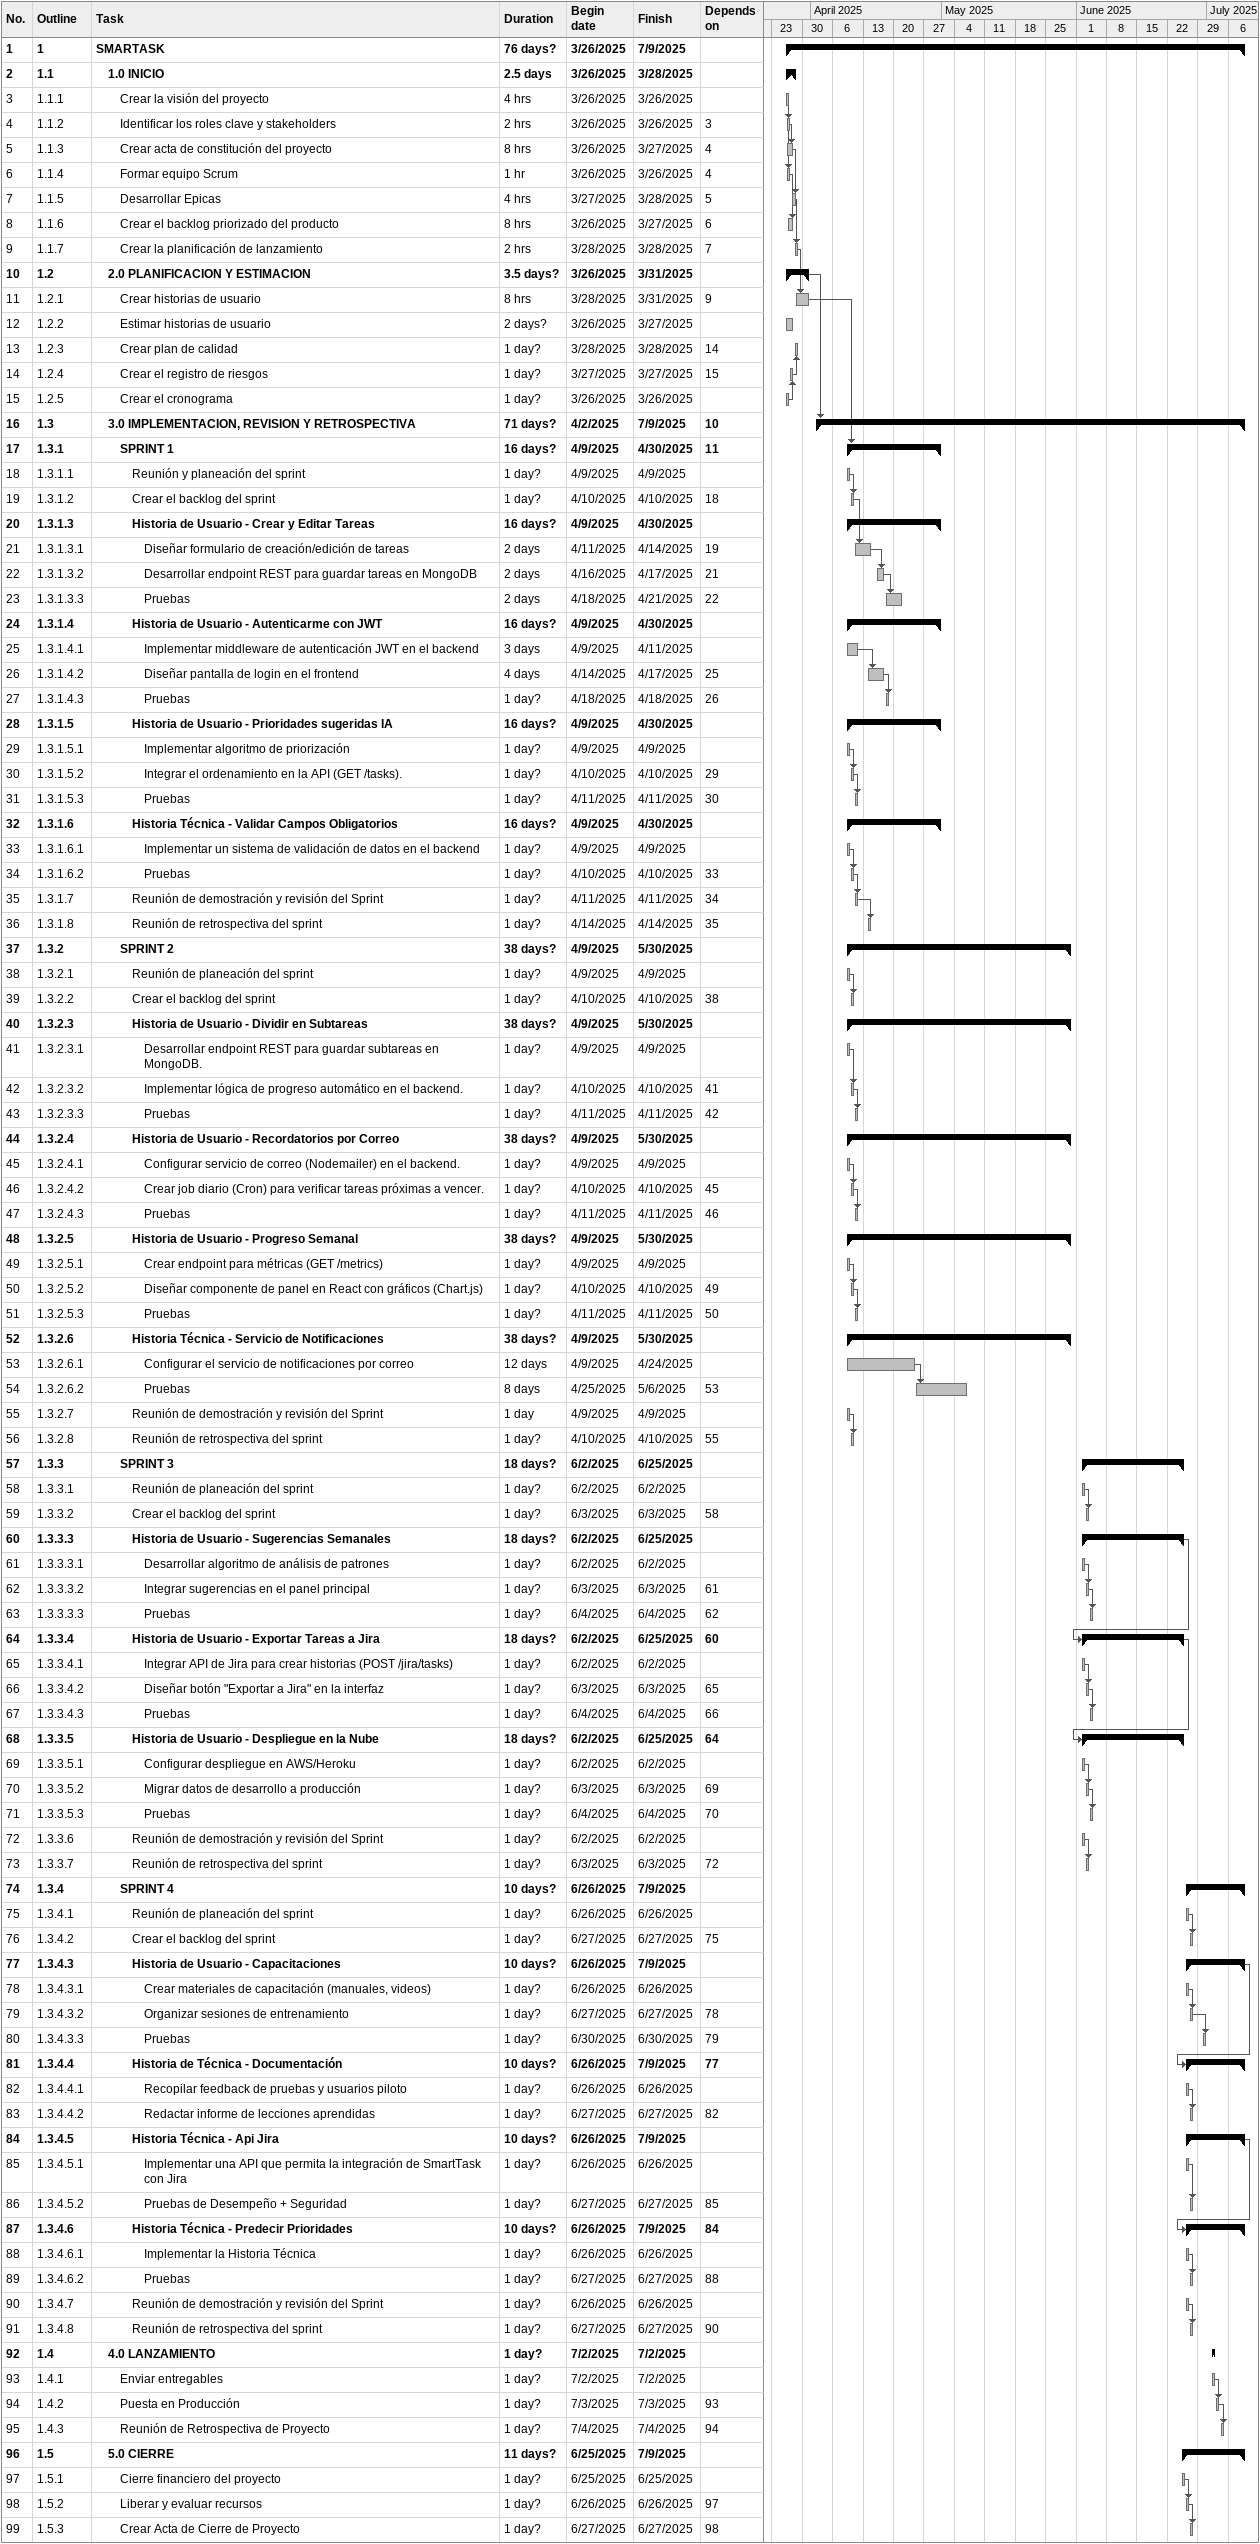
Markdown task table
| ID | WBS | Task | Duration | Start | Finish | Predecessors |
|---|---|---|---|---|---|---|
| 1 | 1 | **SMARTASK** | 76d? | 2025-03-26 | 2025-07-09 |  |
| 2 | 1.1 | **1.0 INICIO** | 2.5d | 2025-03-26 | 2025-03-28 |  |
| 3 | 1.1.1 | Crear la visión del proyecto | 4h | 2025-03-26 | 2025-03-26 |  |
| 4 | 1.1.2 | Identificar los roles clave y stakeholders | 2h | 2025-03-26 | 2025-03-26 | 3 |
| 5 | 1.1.3 | Crear acta de constitución del proyecto | 8h | 2025-03-26 | 2025-03-27 | 4 |
| 6 | 1.1.4 | Formar equipo Scrum | 1h | 2025-03-26 | 2025-03-26 | 4 |
| 7 | 1.1.5 | Desarrollar Epicas | 4h | 2025-03-27 | 2025-03-28 | 5 |
| 8 | 1.1.6 | Crear el backlog priorizado del producto | 8h | 2025-03-26 | 2025-03-27 | 6 |
| 9 | 1.1.7 | Crear la planificación de lanzamiento | 2h | 2025-03-28 | 2025-03-28 | 7 |
| 10 | 1.2 | **2.0 PLANIFICACION Y ESTIMACION** | 3.5d? | 2025-03-26 | 2025-03-31 |  |
| 11 | 1.2.1 | Crear historias de usuario | 8h | 2025-03-28 | 2025-03-31 | 9 |
| 12 | 1.2.2 | Estimar historias de usuario | 2d? | 2025-03-26 | 2025-03-27 |  |
| 13 | 1.2.3 | Crear plan de calidad | 1d? | 2025-03-28 | 2025-03-28 | 14 |
| 14 | 1.2.4 | Crear el registro de riesgos | 1d? | 2025-03-27 | 2025-03-27 | 15 |
| 15 | 1.2.5 | Crear el cronograma | 1d? | 2025-03-26 | 2025-03-26 |  |
| 16 | 1.3 | **3.0 IMPLEMENTACION, REVISION Y RETROSPECTIVA** | 71d? | 2025-04-02 | 2025-07-09 | 10 |
| 17 | 1.3.1 | **SPRINT 1** | 16d? | 2025-04-09 | 2025-04-30 | 11 |
| 18 | 1.3.1.1 | Reunión y planeación del sprint | 1d? | 2025-04-09 | 2025-04-09 |  |
| 19 | 1.3.1.2 | Crear el backlog del sprint | 1d? | 2025-04-10 | 2025-04-10 | 18 |
| 20 | 1.3.1.3 | **Historia de Usuario - Crear y Editar Tareas** | 16d? | 2025-04-09 | 2025-04-30 |  |
| 21 | 1.3.1.3.1 | Diseñar formulario de creación/edición de tareas | 2d | 2025-04-11 | 2025-04-14 | 19 |
| 22 | 1.3.1.3.2 | Desarrollar endpoint REST para guardar tareas en MongoDB | 2d | 2025-04-16 | 2025-04-17 | 21 |
| 23 | 1.3.1.3.3 | Pruebas | 2d | 2025-04-18 | 2025-04-21 | 22 |
| 24 | 1.3.1.4 | **Historia de Usuario - Autenticarme con JWT** | 16d? | 2025-04-09 | 2025-04-30 |  |
| 25 | 1.3.1.4.1 | Implementar middleware de autenticación JWT en el backend | 3d | 2025-04-09 | 2025-04-11 |  |
| 26 | 1.3.1.4.2 | Diseñar pantalla de login en el frontend | 4d | 2025-04-14 | 2025-04-17 | 25 |
| 27 | 1.3.1.4.3 | Pruebas | 1d? | 2025-04-18 | 2025-04-18 | 26 |
| 28 | 1.3.1.5 | **Historia de Usuario - Prioridades sugeridas IA** | 16d? | 2025-04-09 | 2025-04-30 |  |
| 29 | 1.3.1.5.1 | Implementar algoritmo de priorización | 1d? | 2025-04-09 | 2025-04-09 |  |
| 30 | 1.3.1.5.2 | Integrar el ordenamiento en la API (GET /tasks). | 1d? | 2025-04-10 | 2025-04-10 | 29 |
| 31 | 1.3.1.5.3 | Pruebas | 1d? | 2025-04-11 | 2025-04-11 | 30 |
| 32 | 1.3.1.6 | **Historia Técnica - Validar Campos Obligatorios** | 16d? | 2025-04-09 | 2025-04-30 |  |
| 33 | 1.3.1.6.1 | Implementar un sistema de validación de datos en el backend | 1d? | 2025-04-09 | 2025-04-09 |  |
| 34 | 1.3.1.6.2 | Pruebas | 1d? | 2025-04-10 | 2025-04-10 | 33 |
| 35 | 1.3.1.7 | Reunión de demostración y revisión del Sprint | 1d? | 2025-04-11 | 2025-04-11 | 34 |
| 36 | 1.3.1.8 | Reunión de retrospectiva del sprint | 1d? | 2025-04-14 | 2025-04-14 | 35 |
| 37 | 1.3.2 | **SPRINT 2** | 38d? | 2025-04-09 | 2025-05-30 |  |
| 38 | 1.3.2.1 | Reunión de planeación del sprint | 1d? | 2025-04-09 | 2025-04-09 |  |
| 39 | 1.3.2.2 | Crear el backlog del sprint | 1d? | 2025-04-10 | 2025-04-10 | 38 |
| 40 | 1.3.2.3 | **Historia de Usuario - Dividir en Subtareas** | 38d? | 2025-04-09 | 2025-05-30 |  |
| 41 | 1.3.2.3.1 | Desarrollar endpoint REST para guardar subtareas en MongoDB. | 1d? | 2025-04-09 | 2025-04-09 |  |
| 42 | 1.3.2.3.2 | Implementar lógica de progreso automático en el backend. | 1d? | 2025-04-10 | 2025-04-10 | 41 |
| 43 | 1.3.2.3.3 | Pruebas | 1d? | 2025-04-11 | 2025-04-11 | 42 |
| 44 | 1.3.2.4 | **Historia de Usuario - Recordatorios por Correo** | 38d? | 2025-04-09 | 2025-05-30 |  |
| 45 | 1.3.2.4.1 | Configurar servicio de correo (Nodemailer) en el backend. | 1d? | 2025-04-09 | 2025-04-09 |  |
| 46 | 1.3.2.4.2 | Crear job diario (Cron) para verificar tareas próximas a vencer. | 1d? | 2025-04-10 | 2025-04-10 | 45 |
| 47 | 1.3.2.4.3 | Pruebas | 1d? | 2025-04-11 | 2025-04-11 | 46 |
| 48 | 1.3.2.5 | **Historia de Usuario - Progreso Semanal** | 38d? | 2025-04-09 | 2025-05-30 |  |
| 49 | 1.3.2.5.1 | Crear endpoint para métricas (GET /metrics) | 1d? | 2025-04-09 | 2025-04-09 |  |
| 50 | 1.3.2.5.2 | Diseñar componente de panel en React con gráficos (Chart.js) | 1d? | 2025-04-10 | 2025-04-10 | 49 |
| 51 | 1.3.2.5.3 | Pruebas | 1d? | 2025-04-11 | 2025-04-11 | 50 |
| 52 | 1.3.2.6 | **Historia Técnica - Servicio de Notificaciones** | 38d? | 2025-04-09 | 2025-05-30 |  |
| 53 | 1.3.2.6.1 | Configurar el servicio de notificaciones por correo | 12d | 2025-04-09 | 2025-04-24 |  |
| 54 | 1.3.2.6.2 | Pruebas | 8d | 2025-04-25 | 2025-05-06 | 53 |
| 55 | 1.3.2.7 | Reunión de demostración y revisión del Sprint | 1d | 2025-04-09 | 2025-04-09 |  |
| 56 | 1.3.2.8 | Reunión de retrospectiva del sprint | 1d? | 2025-04-10 | 2025-04-10 | 55 |
| 57 | 1.3.3 | **SPRINT 3** | 18d? | 2025-06-02 | 2025-06-25 |  |
| 58 | 1.3.3.1 | Reunión de planeación del sprint | 1d? | 2025-06-02 | 2025-06-02 |  |
| 59 | 1.3.3.2 | Crear el backlog del sprint | 1d? | 2025-06-03 | 2025-06-03 | 58 |
| 60 | 1.3.3.3 | **Historia de Usuario - Sugerencias Semanales** | 18d? | 2025-06-02 | 2025-06-25 |  |
| 61 | 1.3.3.3.1 | Desarrollar algoritmo de análisis de patrones | 1d? | 2025-06-02 | 2025-06-02 |  |
| 62 | 1.3.3.3.2 | Integrar sugerencias en el panel principal | 1d? | 2025-06-03 | 2025-06-03 | 61 |
| 63 | 1.3.3.3.3 | Pruebas | 1d? | 2025-06-04 | 2025-06-04 | 62 |
| 64 | 1.3.3.4 | **Historia de Usuario - Exportar Tareas a Jira** | 18d? | 2025-06-02 | 2025-06-25 | 60 |
| 65 | 1.3.3.4.1 | Integrar API de Jira para crear historias (POST /jira/tasks) | 1d? | 2025-06-02 | 2025-06-02 |  |
| 66 | 1.3.3.4.2 | Diseñar botón "Exportar a Jira" en la interfaz | 1d? | 2025-06-03 | 2025-06-03 | 65 |
| 67 | 1.3.3.4.3 | Pruebas | 1d? | 2025-06-04 | 2025-06-04 | 66 |
| 68 | 1.3.3.5 | **Historia de Usuario - Despliegue en la Nube** | 18d? | 2025-06-02 | 2025-06-25 | 64 |
| 69 | 1.3.3.5.1 | Configurar despliegue en AWS/Heroku | 1d? | 2025-06-02 | 2025-06-02 |  |
| 70 | 1.3.3.5.2 | Migrar datos de desarrollo a producción | 1d? | 2025-06-03 | 2025-06-03 | 69 |
| 71 | 1.3.3.5.3 | Pruebas | 1d? | 2025-06-04 | 2025-06-04 | 70 |
| 72 | 1.3.3.6 | Reunión de demostración y revisión del Sprint | 1d? | 2025-06-02 | 2025-06-02 |  |
| 73 | 1.3.3.7 | Reunión de retrospectiva del sprint | 1d? | 2025-06-03 | 2025-06-03 | 72 |
| 74 | 1.3.4 | **SPRINT 4** | 10d? | 2025-06-26 | 2025-07-09 |  |
| 75 | 1.3.4.1 | Reunión de planeación del sprint | 1d? | 2025-06-26 | 2025-06-26 |  |
| 76 | 1.3.4.2 | Crear el backlog del sprint | 1d? | 2025-06-27 | 2025-06-27 | 75 |
| 77 | 1.3.4.3 | **Historia de Usuario - Capacitaciones** | 10d? | 2025-06-26 | 2025-07-09 |  |
| 78 | 1.3.4.3.1 | Crear materiales de capacitación (manuales, videos) | 1d? | 2025-06-26 | 2025-06-26 |  |
| 79 | 1.3.4.3.2 | Organizar sesiones de entrenamiento | 1d? | 2025-06-27 | 2025-06-27 | 78 |
| 80 | 1.3.4.3.3 | Pruebas | 1d? | 2025-06-30 | 2025-06-30 | 79 |
| 81 | 1.3.4.4 | **Historia de Técnica - Documentación** | 10d? | 2025-06-26 | 2025-07-09 | 77 |
| 82 | 1.3.4.4.1 | Recopilar feedback de pruebas y usuarios piloto | 1d? | 2025-06-26 | 2025-06-26 |  |
| 83 | 1.3.4.4.2 | Redactar informe de lecciones aprendidas | 1d? | 2025-06-27 | 2025-06-27 | 82 |
| 84 | 1.3.4.5 | **Historia Técnica - Api Jira** | 10d? | 2025-06-26 | 2025-07-09 |  |
| 85 | 1.3.4.5.1 | Implementar una API que permita la integración de SmartTask con Jira | 1d? | 2025-06-26 | 2025-06-26 |  |
| 86 | 1.3.4.5.2 | Pruebas de Desempeño + Seguridad | 1d? | 2025-06-27 | 2025-06-27 | 85 |
| 87 | 1.3.4.6 | **Historia Técnica - Predecir Prioridades** | 10d? | 2025-06-26 | 2025-07-09 | 84 |
| 88 | 1.3.4.6.1 | Implementar la Historia Técnica | 1d? | 2025-06-26 | 2025-06-26 |  |
| 89 | 1.3.4.6.2 | Pruebas | 1d? | 2025-06-27 | 2025-06-27 | 88 |
| 90 | 1.3.4.7 | Reunión de demostración y revisión del Sprint | 1d? | 2025-06-26 | 2025-06-26 |  |
| 91 | 1.3.4.8 | Reunión de retrospectiva del sprint | 1d? | 2025-06-27 | 2025-06-27 | 90 |
| 92 | 1.4 | **4.0 LANZAMIENTO** | 1d? | 2025-07-02 | 2025-07-02 |  |
| 93 | 1.4.1 | Enviar entregables | 1d? | 2025-07-02 | 2025-07-02 |  |
| 94 | 1.4.2 | Puesta en Producción | 1d? | 2025-07-03 | 2025-07-03 | 93 |
| 95 | 1.4.3 | Reunión de Retrospectiva de Proyecto | 1d? | 2025-07-04 | 2025-07-04 | 94 |
| 96 | 1.5 | **5.0 CIERRE** | 11d? | 2025-06-25 | 2025-07-09 |  |
| 97 | 1.5.1 | Cierre financiero del proyecto | 1d? | 2025-06-25 | 2025-06-25 |  |
| 98 | 1.5.2 | Liberar y evaluar recursos | 1d? | 2025-06-26 | 2025-06-26 | 97 |
| 99 | 1.5.3 | Crear Acta de Cierre de Proyecto | 1d? | 2025-06-27 | 2025-06-27 | 98 |
